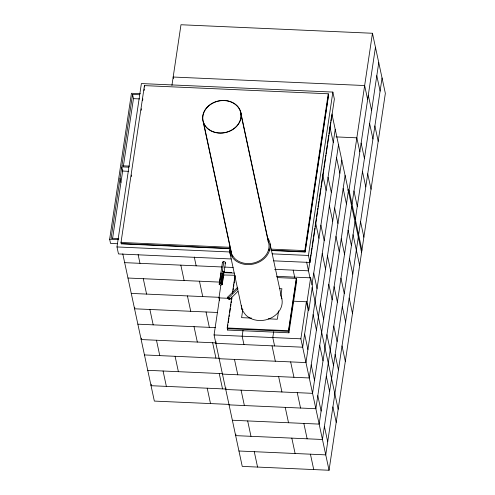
<?xml version="1.0" encoding="UTF-8"?>
<svg xmlns="http://www.w3.org/2000/svg" width="495" height="495" viewBox="0 0 495 495"><rect width="100%" height="100%" fill="white"/><g stroke="black" fill="none" stroke-linecap="round" stroke-linejoin="round"><path stroke-width="0.74" d="M222.255 284.576L221.686 283.746L220.547 283.449A1.553 0.817 8.5 0 0 219.198 284.223L220.504 285.083L222.255 284.576L224.031 271.984M117.253 243.732L110.546 243.435L109.649 239.24L131.453 93.289L140.388 93.685M128.638 167.168L121.745 166.865L111.09 238.206L118.751 238.547M139.46 94.737L132.567 94.434L121.906 165.776L129.566 166.116M112.557 238.609L122.809 169.971M123.373 166.172L133.464 98.629L132.567 94.434M231.202 258.953L118.484 253.941L116.981 246.949L141.391 83.568L332.863 92.082L334.366 99.074L309.957 262.455L273.667 260.84M230.2 248.694L121.3 243.856L121.003 242.457L144.435 85.61L328.247 93.784L328.55 95.182L305.118 252.023L271.136 250.513M121.467 242.049L121.244 243.571L230.138 248.416M131.249 176.573L131.478 175.051M141.143 110.329L141.372 108.807M142.622 100.436L142.851 98.913M144.101 90.535L144.33 89.013M121.3 243.856L121.529 242.327M134.788 307.271L134.56 308.793L217.658 312.487M171.932 85.369L180.984 24.75L372.463 33.264L385.351 93.388L329.051 470.25L242.247 466.389L214.069 334.948L219.601 297.916M141.372 338.104L141.155 339.558L215.789 342.874M151.278 384.182L151.049 385.704L225.683 389.021M219.198 284.223L222.453 262.437M219.297 284.439L221.005 273.005M220.287 279.316L220.516 277.788M220.547 283.449L223.802 261.669M220.949 283.499L222.385 273.914L221.983 273.865L223.511 273.933L223.87 275.61M219.563 300.682L218.963 297.891L220.869 285.157M221.339 283.598L222.769 274.013L222.385 273.914M221.686 283.746L223.115 274.162L222.769 274.013M221.964 283.932L223.115 274.162M223.511 273.933L223.901 271.322L222.373 271.254A1.553 0.817 8.5 0 1 223.981 271.941M222.051 284.192L222.267 282.719M222.49 281.247L222.707 279.768M223.041 277.559L223.257 276.086M222.144 284.767L223.394 274.341M225.516 262.573L224.08 272.157L223.901 271.322M216.092 341.828L215.87 343.338L302.674 347.199L308.261 309.783M277.132 277.565L296.282 278.413L296.734 280.51L288.919 332.795L227.651 330.072L227.199 327.975L231.839 296.907M232.409 293.12L235.007 275.69L234.593 280.176M227.688 326.397L227.917 324.881M228.257 322.61L228.931 318.062M229.16 316.546L229.389 315.03M229.723 312.76L230.404 308.212M230.633 306.696L230.973 304.425M231.196 302.909L231.425 301.393M231.648 299.877L231.877 298.361M232.669 293.059L232.898 291.543M233.12 290.027L233.349 288.517M233.572 287.001L233.912 284.724M234.141 283.208L234.37 281.692M227.651 330.072L227.873 328.556M225.986 387.962L225.763 389.485L312.562 393.339L345.108 175.502M241.777 309.499L242.006 307.983M242.847 309.264L241.591 317.648L251.479 318.087M243.02 330.388L242.154 336.198L243.955 344.588M235.88 434.109L235.657 435.631L322.455 439.486L355.002 221.649M273.655 331.749L272.788 337.559L274.589 345.949M278.586 310.848L277.336 319.238L268.21 318.829M280.863 295.602L281.89 288.74L279.607 288.641M288.919 332.795L288.474 330.697L296.282 278.413M296.431 279.112L288.622 331.396L227.347 328.674M305.118 252.023L304.815 250.625L328.247 93.784M328.488 94.898L305.056 251.745L271.074 250.235M309.957 262.455L308.459 255.463L332.863 92.082M310.439 257.753L308.484 270.821L274.632 269.317M310.643 256.367L310.891 254.708M311.101 253.322L311.918 247.859M312.122 246.479L312.37 244.821M312.574 243.435L313.391 237.971M313.601 236.591L314.87 228.084M315.074 226.698L316.348 218.196M316.553 216.81L317.369 211.346M317.58 209.967L317.827 208.302M318.031 206.922L318.848 201.459M319.052 200.073L319.3 198.415M319.51 197.035L320.779 188.527M320.989 187.141L322.257 178.639M322.462 177.253L323.736 168.746M323.94 167.366L325.209 158.858M325.419 157.478L325.778 155.053M325.988 153.673L327.257 145.165M327.461 143.785L328.736 135.277M328.94 133.891L330.214 125.39M330.4 124.146L330.722 121.962M330.895 120.823L331.7 115.428M329.051 470.25L300.873 338.809L306.405 301.777L308.206 310.167M310.625 277.844L312.419 286.234L308.843 310.192L307.042 301.802L310.625 277.844L276.625 276.328M311.999 284.749L335.214 129.356M338.512 144.738L305.966 362.581L219.167 358.72M341.81 160.12L309.264 377.963L222.465 374.102M348.406 190.884L315.86 408.721L229.061 404.867M348.703 192.283L372.463 33.264M351.704 206.267L319.157 424.104L232.359 420.249M352.025 204.088L375.457 47.248M355.323 219.471L378.755 62.624M358.3 237.031L325.753 454.868L238.949 451.007M358.621 234.853L382.053 78.006M223.579 275.183L223.592 274.552M227.582 297.241L237.328 287.576M228.783 297.755L237.984 288.628M228.838 299.197L229.928 298.114M229.736 299.475A1.553 0.526 45.2 0 0 228.48 297.52A1.553 0.526 45.2 0 0 227.762 298.077A1.553 0.526 45.2 0 0 229.736 299.475L237.86 291.419M223.876 274.985L234.952 275.276M133.464 98.629L139.596 98.901M335.994 136.898L356.839 137.827L359.84 151.804M128.774 171.332L122.649 171.06L121.745 166.865M347.484 190.037L349.031 190.105L361.919 250.235M109.649 239.24L118.583 239.636M121.003 242.457L229.903 247.296M270.833 249.115L304.815 250.625M116.981 246.949L229.705 251.961M272.17 253.848L308.459 255.463M124.672 262.647L222.385 266.991M224.619 267.096L233.157 267.473M225.584 272.225L231.592 272.491M223.709 272.627L234.222 273.091M127.97 278.029L219.526 282.101M131.268 293.411L219.743 297.346M218.963 297.891L228.795 298.324M230.324 298.392L231.914 298.466M293.331 301.195L307.042 301.802M227.199 327.975L288.474 330.697M137.858 324.175L215.566 327.628M214.069 334.948L300.873 338.809M144.453 354.94L219.786 358.287M147.751 370.322L222.317 373.638M229.748 404.434L154.347 401.086L122.785 253.861M376.8 75.698L380.098 91.08M368.299 95.17L371.596 110.552M374.894 125.934L378.192 141.316M367.649 99.526L364.648 85.542L173.176 77.028L173.491 78.501M369.641 123.62L372.939 139.002M361.14 143.092L364.438 158.474M367.736 173.856L371.033 189.238M362.482 171.548L365.78 186.924M353.981 191.021L357.279 206.403M360.577 221.779L363.875 237.161M331.916 113.98L361.591 252.413M329.961 127.048L333.259 142.43M336.557 157.812L339.855 173.194M343.153 188.576L346.45 203.959M353.046 234.717L359.642 265.481M348.121 230.231L351.419 245.613M349.464 258.681L352.762 274.063M328.055 177.284L331.353 192.666M334.651 208.049L337.949 223.431M341.247 238.813L344.545 254.189M322.802 174.97L326.1 190.352M329.398 205.734L332.696 221.117M335.994 236.499L339.292 251.881M349.185 298.027L352.483 313.409M340.962 278.153L344.26 293.535M342.305 306.603L345.603 321.985M320.896 225.206L324.194 240.589M327.492 255.971L330.79 271.353M334.088 286.735L337.38 302.117M315.643 222.899L318.941 238.281M322.239 253.663L325.537 269.039M328.835 284.421L332.133 299.803M342.026 345.949L345.324 361.331M333.803 326.075L337.101 341.457M335.146 354.531L338.444 369.914M313.737 273.135L317.035 288.517M320.333 303.893L323.631 319.275M326.923 334.657L333.519 365.421M306.603 262.034L310.056 278.147M312.098 287.669L338.165 409.254M313.131 314.653L316.423 330.035M319.721 345.417L323.018 360.799M326.316 376.181L329.614 391.564M332.912 406.946L336.21 422.328M293.17 270.14L294.735 277.466M304.623 334.125L307.921 349.507M311.219 364.889L314.517 380.271M317.815 395.654L321.113 411.036M324.411 426.418L327.709 441.8M270.022 243.651L282.014 299.58A20.598 17.177 -12.1 0 1 269.645 318.644A20.598 17.177 -12.1 0 1 245.557 314.801L242.872 311.07A20.598 17.177 -12.1 0 1 241.306 305.316M240.496 111.227L268.674 242.668M240.322 111.282L268.339 241.968M290.652 361.901L293.95 377.277M297.248 392.659L300.545 408.041M303.843 423.423L307.135 438.805M310.433 454.187L313.731 469.569M272.033 345.838L275.331 361.22M278.629 376.596L281.927 391.978M285.225 407.36L288.523 422.742M291.821 438.125L295.119 453.507M203.476 122.271L231.493 252.957M203.303 122.321L231.32 253.013M229.476 250.872L241.467 306.807M234.481 359.401L237.779 374.783M241.077 390.165L244.375 405.547M247.673 420.929L250.971 436.312M254.269 451.694L257.567 467.07M194.269 257.041L196.156 265.827M199.454 281.21L202.746 296.592M206.044 311.974L209.342 327.356M212.64 342.738L215.938 358.12M219.236 373.496L222.533 388.878M144.435 85.61L144.732 87.009M180.836 265.147L184.134 280.529M187.432 295.911L190.73 311.293M194.028 326.675L197.326 342.057M207.213 388.198L210.511 403.58M175.094 356.301L178.386 371.683M138.105 254.541L139.986 263.334M143.284 278.71L146.582 294.092M149.88 309.474L153.178 324.856M156.476 340.238L159.774 355.62M163.072 371.003L166.37 386.385M120.038 178.299L120.935 182.494M222.552 262.659A1.553 0.817 8.5 0 1 223.288 261.694A1.553 0.817 8.5 0 1 225.293 262.214A1.553 0.817 8.5 0 1 224.903 263.266M280.937 295.991A20.598 17.177 -12.1 0 1 281.878 298.85M267.424 237.433A20.598 17.177 -12.1 0 1 261.187 260.877A20.598 17.177 -12.1 0 1 233.566 258.866L230.88 255.142A20.598 17.177 -12.1 0 1 229.705 245.075M268.135 241.127A19.435 16.205 -12.1 0 1 258.737 261.131A19.435 16.205 -12.1 0 1 234.481 258.211L231.945 254.69A19.435 16.205 -12.1 0 1 230.447 248.552M269.237 248.985A19.435 16.205 -12.1 0 1 268.958 250.408M232.662 256.361A19.435 16.205 -12.1 0 1 231.481 253.768M212.497 131.441A19.249 16.057 -12.1 0 0 241.022 115.415A19.249 16.057 -12.1 0 0 212.182 103.474A19.249 16.057 -12.1 0 0 212.497 131.441M212.404 131.583A19.435 16.205 -12.1 0 0 241.201 115.403A19.435 16.205 -12.1 0 0 212.089 103.344A19.435 16.205 -12.1 0 0 212.404 131.583"/></g></svg>
